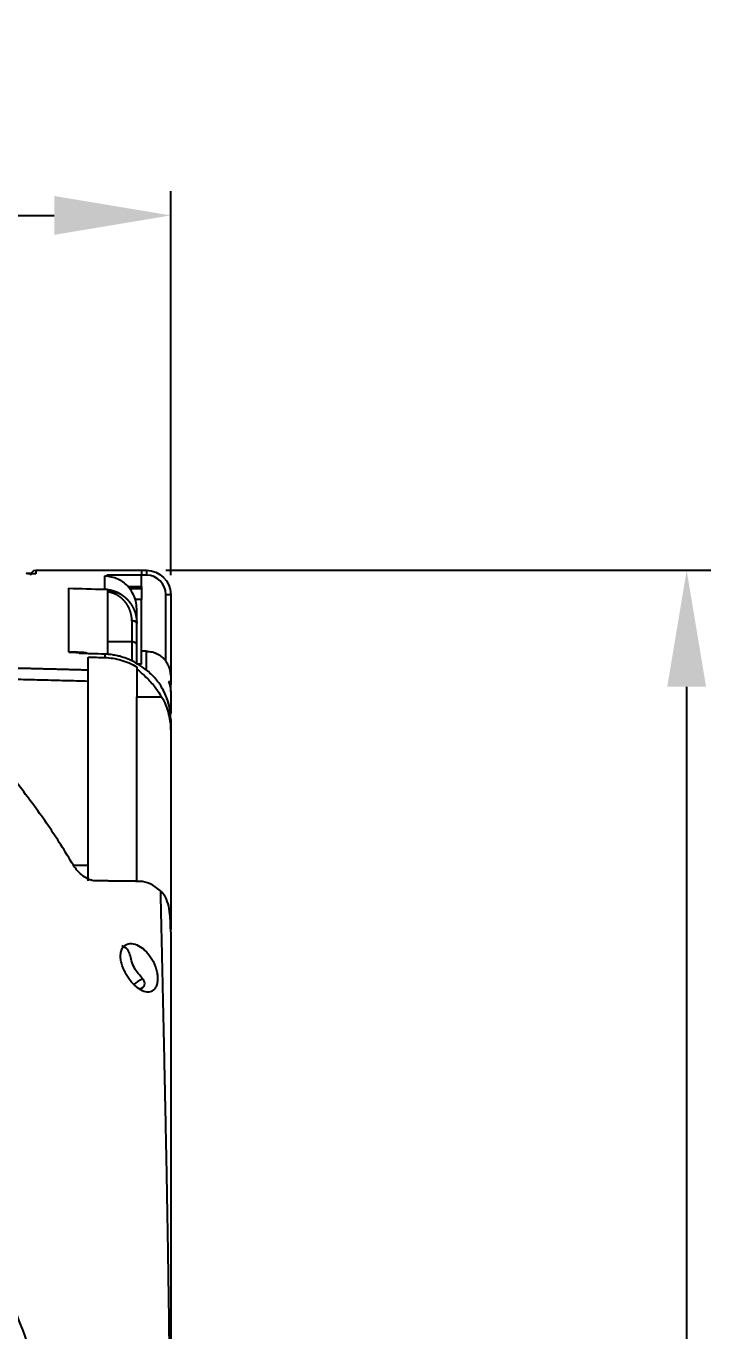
# Model space of a CAD drawing. Header units: millimetres. Extents: x 0 to 2520, y 0 to 1796.
# Drawn here: x 1499.1 to 1569.7, y 1189.2 to 1323.6 of the extents above; entities that cross this region are included whole.
import ezdxf

# ---------------------------------------------------------------- set-up
doc = ezdxf.new("R2010")
doc.units = ezdxf.units.MM
doc.header["$LTSCALE"] = 50
doc.styles.add('style1', font='gbeitc.shx')
doc.styles.add('유형1', font='gbeitc.shx', dxfattribs={"height": 8})
doc.dimstyles.new('ISO-25', dxfattribs={"dimtxt": 2.5, "dimasz": 3, "dimexe": 1.25, "dimexo": 0.5, "dimgap": 1, "dimtad": 3, "dimtoh": 1, "dimdsep": 46, "dimtxsty": '유형1', "dimcen": 2.5, "dimclrd": 5, "dimclre": 5, "dimclrt": 5, "dimadec": 0, "dimazin": 0, "dimtfac": 1, "dimtmove": 0, "dimatfit": 3, "dimfxl": 1, "dimarcsym": 0})

# ---------------------------------------------------------------- blocks, each defined once
blk = doc.blocks.new('*D2')
at = {"color": 2, "linetype": 'Continuous', "lineweight": -2}
for p, q in [((1513.497523051101, 1267.562592562961), (1569.662260986395, 1267.562592562961)), ((1567.162260986395, 1255.562592562961), (1567.162260986395, 772.3262286911348)), ((1506.615621195531, 760.3262286911348), (1569.662260986395, 760.3262286911348))]:
    blk.add_line(p, q, dxfattribs=at)
at = {"color": 2, "linetype": 'Continuous'}
for points in [[(1565.162260986395, 1255.562592562961), (1569.162260986395, 1255.562592562961), (1567.162260986395, 1267.562592562961)], [(1565.162260986395, 772.3262286911348), (1569.162260986395, 772.3262286911348), (1567.162260986395, 760.3262286911348)]]:
    blk.add_solid(points, dxfattribs=at)
at = {"layer": 'Defpoints', "color": 0, "linetype": 'Continuous'}
for p in [(1511.497523051101, 1267.562592562961), (1504.615621195531, 760.3262286911348), (1567.162260986395, 760.3262286911348)]:
    blk.add_point(p, dxfattribs=at)
at = {"color": 2, "linetype": 'Continuous', "insert": (1558.162260986395, 1013.944410627048), "char_height": 16, "attachment_point": 5, "rotation": 90, "style": 'style1'}
blk.add_mtext('507.24', dxfattribs=at)
blk = doc.blocks.new('*D5')
at = {"color": 2, "linetype": 'Continuous', "lineweight": -2}
for p, q in [((1360.45534911164, 1232.142554982203), (1360.45534911164, 1306.610812249182)), ((1513.997523051101, 1267.062592562961), (1513.997523051101, 1306.610812249182)), ((1372.45534911164, 1304.110812249182), (1501.997523051101, 1304.110812249182))]:
    blk.add_line(p, q, dxfattribs=at)
at = {"color": 2, "linetype": 'Continuous'}
for points in [[(1372.45534911164, 1306.110812249182), (1372.45534911164, 1302.110812249182), (1360.45534911164, 1304.110812249182)], [(1501.997523051101, 1306.110812249182), (1501.997523051101, 1302.110812249182), (1513.997523051101, 1304.110812249182)]]:
    blk.add_solid(points, dxfattribs=at)
at = {"layer": 'Defpoints', "color": 0, "linetype": 'Continuous'}
for p in [(1513.997523051101, 1304.110812249182), (1513.997523051101, 1265.062592562961), (1360.45534911164, 1230.142554982203)]:
    blk.add_point(p, dxfattribs=at)
at = {"color": 2, "linetype": 'Continuous', "insert": (1437.226436081371, 1313.110812249182), "char_height": 16, "attachment_point": 5, "style": 'style1'}
blk.add_mtext('153.54', dxfattribs=at)

msp = doc.modelspace()

# ---------------------------------------------------------------- linework, layer by layer
at = {"color": 7, "linetype": 'Continuous'}
for p, q in [((1500.097523051101, 1267.562592562961), (1510.997523051101, 1267.562592562961)), ((1500.097523051101, 1267.562592562961), (1500.097523051101, 1267.184558757267)), ((1510.997523051101, 1267.562592562961), (1511.497523051101, 1267.562592562961)), ((1510.997523051098, 1267.562592562961), (1510.997523051098, 1267.062592562961)), ((1511.497523051101, 1267.562592562961), (1511.497523051101, 1267.062592562961)), ((1510.997523051101, 1267.062592562961), (1507.415510551101, 1267.062592562961)), ((1510.997523051101, 1265.880626551711), (1510.997523051101, 1267.062592562961)), ((1511.497523051101, 1267.062592562961), (1510.997523051101, 1267.062592562961)), ((1507.497523057489, 1265.326649669132), (1507.497523057489, 1260.179950026132)), ((1509.582907426101, 1265.880626551711), (1510.997523051101, 1265.880626551711)), ((1510.997523051101, 1265.657019753961), (1509.727502738601, 1265.657019753961)), ((1510.997523051098, 1265.880626551711), (1510.997523051098, 1265.657019753961)), ((1510.997523051101, 1265.657019753961), (1510.997523051101, 1264.562592562961)), ((1513.497523051101, 1258.214674907399), (1513.497523051101, 1265.062592562961)), ((1513.497523051101, 1265.062592562961), (1513.997523051101, 1265.062592562961)), ((1513.997523051101, 1265.062592562961), (1513.997523051101, 1256.719342268467)), ((1510.997523051101, 1264.562592562961), (1510.309801176101, 1264.562592562961)), ((1510.997523051101, 1259.21472193198), (1510.997523051101, 1264.562592562961)), ((1509.997523057489, 1262.346457992972), (1509.997523057489, 1260.179950026057)), ((1510.497523057489, 1259.931880556132), (1510.497523057489, 1262.098388524132)), ((1509.997523057489, 1260.179950026168), (1507.497523057489, 1260.179950026168)), ((1507.497523057489, 1260.179950026168), (1507.497523057489, 1258.917274733028)), ((1509.997523057489, 1260.179950026137), (1509.997523057489, 1258.160494818412)), ((1511.497523051101, 1259.21472193198), (1510.997523051101, 1259.21472193198)), ((1510.997523051128, 1257.889325370979), (1510.997523051128, 1259.21472193198)), ((1511.497523051128, 1257.278346339057), (1511.497523051128, 1259.21472193198)), ((1510.997523051101, 1257.889325370979), (1510.485101176101, 1257.889325370979)), ((1510.497523997469, 1257.483674793427), (1510.497523997469, 1254.513544773132)), ((1513.997523051118, 1256.719342268467), (1513.997523051118, 1255.789189477959)), ((1513.997523051101, 1255.030452042407), (1513.997523051101, 1255.789189477959)), ((1510.497523292484, 1254.513544773132), (1513.065879649109, 1254.513544773132)), ((1510.497523057489, 1235.520218261644), (1510.497523057489, 1254.513544773132)), ((1513.997523051118, 1255.030625825632), (1513.997523051118, 1252.809674635552)), ((1513.997523051101, 1250.987394999132), (1513.997523051101, 1230.54644822311)), ((1503.971110550162, 1237.174212223132), (1505.497523057499, 1237.174212223132)), ((1505.497523057497, 1235.581643460011), (1505.497523057497, 1237.174212224132))]:
    msp.add_line(p, q, dxfattribs=at)
at = {"color": 7, "linetype": 'Continuous', "extrusion": (0, -6.29394278372e-16, -1)}
for centre, radius, start, end in [((-1500.097523051101, 1267.062592562961), 0.5, 0, 90), ((-1511.497523051101, 1265.062592562961), 2.5, 90, 180)]:
    msp.add_arc(centre, radius, start, end, dxfattribs=at)
at = {"color": 7, "linetype": 'Continuous'}
msp.add_arc((1511.497523051101, 1265.062592562961), 2, 0, 90, dxfattribs=at)
for centre, major_axis, ratio, start_param, end_param in [((1509.997523057489, 1262.098388523794), (0.5, 0), 0.4961389383571512, 0, 1.570796326794897), ((1509.997523057489, 1259.93188055689), (-0.5, 0), 0.4961389383571512, 3.141592653485991, 4.71238898038469), ((1511.116939399302, 1224.792573354031), (1.322537669956905, 0.7077387309152021), 0.4095586092969941, 1.355037907489642, 2.103684310490712)]:
    msp.add_ellipse(centre, major_axis=major_axis, ratio=ratio, start_param=start_param, end_param=end_param, dxfattribs=at)
for points, knots in [([(1499.097523051119, 1267.277410617875), (1499.097547968848, 1267.277403303167), (1499.097597746359, 1267.277388690763), (1499.098001713011, 1267.277357760685), (1499.098646958863, 1267.27732026279), (1499.099556971716, 1267.277275554493), (1499.100725485779, 1267.27722380994), (1499.102154186679, 1267.277164984868), (1499.103842636947, 1267.27709909319), (1499.105790968884, 1267.277026133064), (1499.107999164488, 1267.276946106661), (1499.110467248073, 1267.27685901488), (1499.113195234722, 1267.27676485876), (1499.116183144094, 1267.276663639102), (1499.1194309967, 1267.27655535657), (1499.122938815035, 1267.276440011665), (1499.126706622796, 1267.276317604736), (1499.130734446934, 1267.276188135945), (1499.135022310249, 1267.276051605409), (1499.139570259098, 1267.275908012653), (1499.144378259745, 1267.275757358663), (1499.155344648451, 1267.275416097341), (1499.174392465661, 1267.274832653319), (1499.204943551005, 1267.273915903883), (1499.240197398571, 1267.27287452377), (1499.272789763912, 1267.271923827574), (1499.300010264406, 1267.271135613845), (1499.320080889413, 1267.270556673237), (1499.340810801676, 1267.269961000387), (1499.362196461857, 1267.269348734584), (1499.384239270208, 1267.268719890631), (1499.406939313197, 1267.268074512515), (1499.430297024193, 1267.267412632592), (1499.454312741179, 1267.266734282445), (1499.478986830864, 1267.266039489833), (1499.504319638317, 1267.265328279888), (1499.530311573822, 1267.264600673105), (1499.556962826027, 1267.263856691883), (1499.584274439739, 1267.263096335897), (1499.612244282697, 1267.262319674202), (1499.640882222284, 1267.261526498598), (1499.670152982309, 1267.260717628732), (1499.690095442533, 1267.260168165294), (1499.700105106544, 1267.259892374626)], [0, 0, 0, 0, 0.01402723679391546, 0.02802185269441788, 0.04198744384704362, 0.05592762906439178, 0.06984604728405137, 0.08374635495135076, 0.09763222333537144, 0.111507335788494, 0.1253753849594613, 0.1392400699710557, 0.1531050935736343, 0.1669741592848242, 0.1808509685284217, 0.1947392177824328, 0.2086425957485207, 0.2225647805537329, 0.2365094369952818, 0.2504802138389494, 0.2644807411812465, 0.2785146278842976, 0.3415837488416629, 0.4041615562791058, 0.4665852329041503, 0.5291953937569474, 0.5574911601901328, 0.5855676263242373, 0.6134522683316704, 0.6411731585591948, 0.6687588960356765, 0.6962385294871718, 0.7236414737314011, 0.7509974205468373, 0.7783362453038821, 0.80568791080018, 0.8330823698439065, 0.8605494681767247, 0.8881188493104684, 0.915819862782824, 0.9436814772066385, 0.9717321993152719, 1, 1, 1, 1]), ([(1500.097523051089, 1267.183024756767), (1499.969256961786, 1267.186630061869), (1499.712298497305, 1267.193852654122), (1499.376897935929, 1267.205641193591), (1499.141730017088, 1267.215974284034), (1499.111813284358, 1267.219923876804), (1499.097523051111, 1267.221810466574)], [0, 0, 0, 0, 0.2446877923675251, 0.4901887922638397, 0.7564800562826265, 1, 1, 1, 1]), ([(1510.497523057489, 1263.581823543132), (1510.478172697937, 1263.856118233185), (1510.438131470443, 1264.423709551319), (1510.106475640879, 1265.244367333465), (1509.50908226057, 1266.055210980057), (1508.535164189564, 1266.780300416886), (1507.664103770745, 1266.91096468178), (1507.200157973869, 1266.980559322048)], [0, 0, 0, 0, 0.1574736506971128, 0.3258563880810272, 0.5002864493724464, 0.7338416527177103, 1, 1, 1, 1]), ([(1507.49752309002, 1265.577803886403), (1507.497522631579, 1265.577591282911), (1507.497521713198, 1265.577165380278), (1507.497514404436, 1265.576193488475), (1507.497502973109, 1265.574975345943), (1507.497487249886, 1265.573486744138), (1507.497467702528, 1265.571734592405), (1507.497444730527, 1265.569718373844), (1507.497418853123, 1265.567440513005), (1507.49739065636, 1265.564903584629), (1507.497360804168, 1265.562111051654), (1507.497330031554, 1265.559067048945), (1507.497299141945, 1265.555776416656), (1507.497269002802, 1265.552244660481), (1507.497240541138, 1265.548477925654), (1507.497214738565, 1265.544482961807), (1507.49719262603, 1265.540267085373), (1507.497175278297, 1265.535838137992), (1507.497163808111, 1265.531204442901), (1507.49715936059, 1265.526374755748), (1507.497163106129, 1265.521358224931), (1507.497176238412, 1265.516164308004), (1507.497199953419, 1265.510802844585), (1507.497235498946, 1265.505283546233), (1507.497283963738, 1265.499617641605), (1507.497347029882, 1265.493811555047), (1507.497424167322, 1265.487890020876), (1507.497490288756, 1265.483821302069), (1507.497523225225, 1265.481794588086)], [0, 0, 0, 0, 0.03867657307378697, 0.07747969786681368, 0.116391861566248, 0.1553952465693901, 0.1944717789548398, 0.2336031787360566, 0.2727710115734504, 0.3119567416000483, 0.3511417850023449, 0.3903075639891477, 0.4294355607718501, 0.4685073711834639, 0.5075047575659444, 0.5464097005640475, 0.5852044494782401, 0.6238715708504031, 0.6623939949711025, 0.700755060032588, 0.7389385536707951, 0.7769287516776496, 0.8147104536969826, 0.8522690157466162, 0.889590379452856, 0.9266610979102531, 0.9634683581213298, 1, 1, 1, 1]), ([(1507.497522067619, 1265.57779527142), (1507.506574860128, 1265.576677520552), (1507.524683546492, 1265.574441635893), (1507.55181065741, 1265.570804625308), (1507.578914098373, 1265.566959910144), (1507.60598819381, 1265.562887499628), (1507.633030754643, 1265.55859322584), (1507.660038663825, 1265.554076064376), (1507.687009061154, 1265.549336894396), (1507.71393902713, 1265.544376150322), (1507.740825669133, 1265.539194451072), (1507.767666099768, 1265.533792431182), (1507.7944574441, 1265.528170785785), (1507.821196839139, 1265.522330258254), (1507.847881435395, 1265.516271643161), (1507.874508397869, 1265.5099957851), (1507.901074907181, 1265.503503578577), (1507.927578160651, 1265.496795967589), (1507.954015373379, 1265.489873945223), (1507.98038377933, 1265.482738553288), (1508.006680632301, 1265.47539088165), (1508.0329032073, 1265.467832068545), (1508.059048800311, 1265.460063297118), (1508.085114734021, 1265.452085805909), (1508.11109834123, 1265.443900847197), (1508.136997031437, 1265.435509839719), (1508.162808047096, 1265.426913796226), (1508.188529377292, 1265.418115455727), (1508.214156354457, 1265.409111327864), (1508.239694351377, 1265.399921360439), (1508.256643518536, 1265.393624332225), (1508.265115962698, 1265.390476612964)], [0, 0, 0, 0, 0.03445551376321399, 0.06892283145791242, 0.1034008608594291, 0.137888507156629, 0.1723846733706884, 0.2068882607755379, 0.2413981693194844, 0.2759132980480097, 0.3104325455273042, 0.3449548102685652, 0.3794789911528003, 0.4140039878555357, 0.4485287012720877, 0.4830520339420357, 0.5175728904737659, 0.55209017796813, 0.5866028064413292, 0.6211096892468144, 0.6556097434958265, 0.6901018904765434, 0.7245850560714902, 0.7590581711730969, 0.7935201720972077, 0.8279700009940614, 0.8624066062571245, 0.8968289429289614, 0.9312359731041651, 0.9656266663294172, 1, 1, 1, 1]), ([(1507.497522852456, 1265.481789692536), (1507.498124257419, 1265.460431526655), (1507.498315198818, 1265.436203657326), (1507.498200793288, 1265.383825312038), (1507.497898020794, 1265.355690453173), (1507.497523057489, 1265.32664966916)], [0, 0, 0, 0, 0.5, 0.5, 1, 1, 1, 1]), ([(1508.265115962698, 1265.390476612964), (1508.273444090292, 1265.3873383626), (1508.290134729762, 1265.381048904999), (1508.315113404411, 1265.371345843197), (1508.340112279619, 1265.361419946771), (1508.365120834048, 1265.351251847573), (1508.390138307127, 1265.340845102373), (1508.415161255701, 1265.330197135938), (1508.440186909272, 1265.319307076054), (1508.46521226611, 1265.308173642781), (1508.4902343376, 1265.296795718906), (1508.515250083087, 1265.285172197616), (1508.540256428204, 1265.273302025006), (1508.565250260739, 1265.261184190055), (1508.590228432595, 1265.248817728763), (1508.615187760158, 1265.236201724453), (1508.640125025138, 1265.223335309105), (1508.665036975323, 1265.210217664401), (1508.689920325399, 1265.196848022815), (1508.714771757834, 1265.183225668745), (1508.739587923621, 1265.169349939381), (1508.764365443767, 1265.155220226503), (1508.789100908112, 1265.140835974732), (1508.813790884361, 1265.126196692991), (1508.838431888933, 1265.111301916357), (1508.863020501279, 1265.096151353938), (1508.887552940048, 1265.080744338727), (1508.91202665845, 1265.065081896157), (1508.936434364576, 1265.049158988267), (1508.960786459013, 1265.032993613151), (1508.976919517367, 1265.022028137887), (1508.984999710763, 1265.016536112825)], [0, 0, 0, 0, 0.03263459391064862, 0.0654039260363481, 0.09830783908793612, 0.1313461532688082, 0.164518666272147, 0.1978251532839296, 0.2312653669904446, 0.2648390375918585, 0.2985458728209032, 0.3323855579676144, 0.3663577559095051, 0.4004621071484373, 0.4346982298529722, 0.4690657199077219, 0.5035641509687087, 0.5381930745258514, 0.5729520199718245, 0.6078404946782101, 0.642857984078866, 0.678003951760043, 0.7132778395586536, 0.7486790676675323, 0.784207034748554, 0.8198611180537532, 0.8556406735541827, 0.8915450360770097, 0.9275735194505785, 0.9637254166582303, 1, 1, 1, 1]), ([(1508.984999710763, 1265.016536112825), (1508.992317663856, 1265.011474420282), (1509.006995126206, 1265.001322291566), (1509.028896556089, 1264.985847357167), (1509.050789188939, 1264.970136110649), (1509.072656893892, 1264.954172702859), (1509.09449962218, 1264.937960111685), (1509.116312925571, 1264.92149629606), (1509.13809349164, 1264.904780641102), (1509.159837649291, 1264.887812218513), (1509.181541773681, 1264.870590258375), (1509.203202178045, 1264.853114023476), (1509.224815144197, 1264.835382845036), (1509.246376915629, 1264.817396114809), (1509.267883700777, 1264.799153288953), (1509.289331673604, 1264.780653888705), (1509.310716974963, 1264.761897501888), (1509.332035713821, 1264.742883784173), (1509.353283968573, 1264.723612460377), (1509.374457788402, 1264.704083325725), (1509.395553194665, 1264.684296247074), (1509.416566182409, 1264.664251164167), (1509.437492721655, 1264.643948090657), (1509.458328759735, 1264.623387115811), (1509.479070219917, 1264.602568403555), (1509.49971301421, 1264.581492201325), (1509.520253003074, 1264.560158811886), (1509.540686154898, 1264.538568704179), (1509.561007954941, 1264.51672210147), (1509.581215634899, 1264.494620533563), (1509.60129980379, 1264.472261008543), (1509.621275902373, 1264.449657915607), (1509.634440349405, 1264.43442665493), (1509.641037118484, 1264.426794195381)], [0, 0, 0, 0, 0.02977809873377188, 0.05972529715028909, 0.08984138137853094, 0.1201261120806265, 0.1505792244885763, 0.1812004284454656, 0.2119894084510215, 0.242945823712293, 0.2740693081997849, 0.305359470708676, 0.3368158949265238, 0.3684381395067119, 0.4002257381488283, 0.4321781996854932, 0.4642950081766499, 0.4965756230110478, 0.52901947901566, 0.5616259865729671, 0.5943945317466415, 0.6273244764157573, 0.6604151584179061, 0.6936658917013214, 0.7270759664865323, 0.7606446494374888, 0.7943711838426374, 0.8282547898059455, 0.8622946644486013, 0.8964899821206289, 0.9308398946235792, 0.965343531444502, 1, 1, 1, 1]), ([(1509.641037118484, 1264.426794195381), (1509.647490525209, 1264.419251788549), (1509.660465912052, 1264.404086829863), (1509.679758427388, 1264.381033988292), (1509.699048157727, 1264.357603038791), (1509.718307519756, 1264.333778592992), (1509.737533905417, 1264.309562631815), (1509.756717759976, 1264.284952605912), (1509.775851272786, 1264.259947402505), (1509.794926017063, 1264.234545729335), (1509.813933596508, 1264.208746561554), (1509.83286547439, 1264.182549027422), (1509.851713025293, 1264.155952446551), (1509.870467526657, 1264.12895632657), (1509.889120167038, 1264.101560370993), (1509.907662050131, 1264.073764483898), (1509.926084200392, 1264.045568775373), (1509.944377568187, 1264.016973566446), (1509.962533036828, 1263.987979394542), (1509.980541424075, 1263.958587016459), (1509.998393505727, 1263.928797419888), (1510.016079957009, 1263.898611801878), (1510.033591605767, 1263.868031671225), (1510.050918509013, 1263.837058481825), (1510.068053474675, 1263.805695036439), (1510.084978798657, 1263.773940204004), (1510.10171637342, 1263.741808880385), (1510.112623982696, 1263.720187738266), (1510.118098169847, 1263.709336764842)], [0, 0, 0, 0, 0.03407914941289344, 0.06852042118600614, 0.1033227755739394, 0.1384851048886575, 0.1740062329706691, 0.2098849146786763, 0.24611983539916, 0.282709610580751, 0.3196527852959917, 0.356947833833932, 0.394593159326622, 0.4325870934128061, 0.4709278959420956, 0.5096137547222781, 0.5486427853132684, 0.5880130308701622, 0.6277224620390432, 0.667768976907389, 0.7081504010126543, 0.7488644874115673, 0.7899089168122894, 0.8312812977726526, 0.872979166966219, 0.9149999895190323, 0.957341159419001, 1, 1, 1, 1]), ([(1510.118098169847, 1263.709336764842), (1510.122413450565, 1263.700668030446), (1510.131323588287, 1263.682768935949), (1510.144796242952, 1263.654965554139), (1510.158828493624, 1263.625380213481), (1510.173346332469, 1263.593993458405), (1510.188302920551, 1263.56079739371), (1510.203639658222, 1263.525781871994), (1510.219297575816, 1263.488938810451), (1510.235214097037, 1263.450261242113), (1510.251324058376, 1263.409743901595), (1510.267559524823, 1263.36738337629), (1510.283849963519, 1263.32317838631), (1510.300122383023, 1263.277130038466), (1510.316301337276, 1263.229242060023), (1510.332309669607, 1263.179521150175), (1510.348066429965, 1263.127976848763), (1510.363495982782, 1263.074623277282), (1510.378493488568, 1263.019473527751), (1510.393060683902, 1262.962562685474), (1510.402084966641, 1262.923945087477), (1510.40665825564, 1262.904374619525)], [0, 0, 0, 0, 0.03363518451608073, 0.06944950883432807, 0.1074348768941333, 0.147582350498442, 0.1898821003452832, 0.2343233551398813, 0.2808943493958533, 0.329582270493588, 0.3803732055509427, 0.4332520886579874, 0.4882026490437576, 0.545207360751343, 0.6042473944198224, 0.6653025717865444, 0.7283513235389627, 0.7933706511603793, 0.8603360934179382, 0.9292216981496474, 1, 1, 1, 1]), ([(1510.40665825564, 1262.904374619525), (1510.408892459292, 1262.894490845322), (1510.41332886219, 1262.874864879492), (1510.41962264341, 1262.845578130756), (1510.425603079869, 1262.816675935488), (1510.431258522786, 1262.788156331344), (1510.436605237495, 1262.760022662448), (1510.441651967152, 1262.732276571802), (1510.446409216073, 1262.704919851265), (1510.450886813517, 1262.677953969913), (1510.45509454866, 1262.651380210457), (1510.459042001564, 1262.625199646111), (1510.462738585161, 1262.599413158987), (1510.46619353242, 1262.574021447331), (1510.469415898272, 1262.549025035408), (1510.472414558057, 1262.524424282401), (1510.475198207243, 1262.500219391279), (1510.477775361147, 1262.476410417377), (1510.480154354972, 1262.452997276753), (1510.482335589103, 1262.430061298749), (1510.483678778431, 1262.414926848888), (1510.484317568471, 1262.407466483889)], [0, 0, 0, 0, 0.06026983046368058, 0.1196763107922161, 0.1782223504394376, 0.2359109197328254, 0.2927450443011343, 0.3487277996808114, 0.4038623061011895, 0.4581517234450873, 0.5115992463851903, 0.5642080996919454, 0.6159815337117528, 0.6669228200133432, 0.7170352471985344, 0.7663221168750479, 0.814786739788379, 0.8624324321098151, 0.9092625118762678, 0.9552802955806539, 1, 1, 1, 1]), ([(1510.484317567292, 1262.407466497659), (1510.484324554068, 1262.407384899808), (1510.484965554009, 1262.399895736048), (1510.486183033074, 1262.385130094875), (1510.487849149551, 1262.363296941686), (1510.489356096256, 1262.34185738888), (1510.490711139964, 1262.320810679142), (1510.491921373095, 1262.300155967795), (1510.492993715051, 1262.279892329296), (1510.493934914174, 1262.260018763518), (1510.494751547978, 1262.240534201756), (1510.495450030096, 1262.221437512741), (1510.49603659337, 1262.202727507651), (1510.496517359633, 1262.184402947732), (1510.496898096282, 1262.166462541588), (1510.497185105347, 1262.148904978835), (1510.497382021397, 1262.131728831512), (1510.497501381118, 1262.114932932047), (1510.49751588749, 1262.103860998558), (1510.497523057489, 1262.098388524132)], [0, 0, 0, 0, 0.0007934522369275439, 0.07282399590844915, 0.1435529096519715, 0.2129855127796375, 0.281127097880926, 0.3479829266291326, 0.413558225791692, 0.4778581834406863, 0.5408879453553407, 0.6026526116162912, 0.6631572333816975, 0.7224068098450349, 0.7804062853680871, 0.8371605467867904, 0.8926744208850176, 0.9469526720345534, 1, 1, 1, 1]), ([(1505.399903540231, 1259.002173788582), (1505.338729001669, 1259.024402838771), (1505.16954456079, 1259.075460492421), (1504.887973746979, 1259.11964389912), (1504.665297690459, 1259.106362067361), (1504.554889232568, 1259.099776597036)], [0, 0, 0, 0, 0.2261374248358771, 0.6162992336121361, 1, 1, 1, 1]), ([(1511.107049740392, 1257.578285024171), (1510.965142772254, 1257.682175572117), (1510.67532585358, 1257.877953759806), (1510.223080034561, 1258.136589080368), (1509.753500045301, 1258.360564886643), (1509.42882309534, 1258.486640761762), (1509.180857411683, 1258.572283995632), (1509.097448087502, 1258.599347607261), (1508.929156568379, 1258.650434358093), (1508.844738196317, 1258.674317088612), (1508.590675282446, 1258.741044503979), (1508.249772854124, 1258.816906031432), (1507.904617544978, 1258.866860732106), (1507.557325285612, 1258.903797997888), (1507.38261043774, 1258.9157564326), (1507.20680424758, 1258.921066852291)], [0, 0, 0, 0, 0.1250000000000023, 0.2500000000000046, 0.3750000000000063, 0.500000000000008, 0.500000000000008, 0.5625000000000089, 0.5625000000000089, 0.6250000000000098, 0.6250000000000098, 0.7500000000000066, 0.8750000000000032, 0.8750000000000032, 1, 1, 1, 1]), ([(1507.206804245961, 1258.572370122579), (1507.497009085104, 1258.563604176357), (1507.783566691626, 1258.536772392196), (1508.349678811158, 1258.44842039964), (1508.629232361772, 1258.386895424208), (1509.04328255482, 1258.26845387804), (1509.180416826742, 1258.224602277872), (1509.384768284849, 1258.152138171179), (1509.452715117785, 1258.126846644812), (1509.587906555771, 1258.074097404746), (1509.655009366745, 1258.046697125143), (1509.988074361596, 1257.904599640749), (1510.246717487722, 1257.774672694649), (1510.497523051901, 1257.628437086289)], [0, 0, 0, 0, 0.2499999999999998, 0.2499999999999998, 0.4999999999999997, 0.4999999999999997, 0.6249999999999996, 0.6249999999999996, 0.6874999999999996, 0.6874999999999996, 0.7499999999999996, 0.7499999999999996, 1, 1, 1, 1]), ([(1511.497523051101, 1259.214721931981), (1511.545879667852, 1259.214721931981), (1511.594401145273, 1259.213319649685), (1511.691729366122, 1259.207643611164), (1511.740069136195, 1259.2033975967), (1511.884138937334, 1259.186537635618), (1512.073706154648, 1259.153092706126), (1512.258312521488, 1259.098112208675), (1512.372106651877, 1259.056869403896), (1512.394785983073, 1259.048275747385), (1512.439983746922, 1259.030389957059), (1512.462538619063, 1259.021081619729), (1512.529599052001, 1258.992251209294), (1512.573537862964, 1258.97181592776), (1512.703101330937, 1258.906946468746), (1512.869859191362, 1258.810973782679), (1513.02480423657, 1258.696316243502), (1513.117857438634, 1258.618664502195), (1513.13627809856, 1258.602833653382), (1513.172734533839, 1258.570563166777), (1513.190756695861, 1258.554133714458), (1513.243893318739, 1258.504255900445), (1513.278196151412, 1258.470116046119), (1513.377808925139, 1258.365087195368), (1513.439833884718, 1258.291597416463), (1513.497523051101, 1258.214674907399)], [0, 0, 0, 0, 0.06250000000000049, 0.06250000000000049, 0.125000000000001, 0.125000000000001, 0.2500000000000019, 0.3750000000000029, 0.3750000000000029, 0.4062500000000026, 0.4062500000000026, 0.4375000000000023, 0.4375000000000023, 0.5000000000000008, 0.5000000000000008, 0.6249999999999987, 0.7499999999999964, 0.7499999999999964, 0.7812499999999963, 0.7812499999999963, 0.8124999999999961, 0.8124999999999961, 0.8749999999999974, 0.8749999999999974, 1, 1, 1, 1]), ([(1513.997523051101, 1256.719342268467), (1513.997523051101, 1256.735389167165), (1513.997365971205, 1256.75158191684), (1513.996736301933, 1256.783851442128), (1513.995319570936, 1256.832226396529), (1513.992489131843, 1256.880527185339), (1513.984937960697, 1256.977066528169), (1513.977388601039, 1257.041342436784), (1513.962181623886, 1257.137783171529), (1513.956463758267, 1257.169922796997), (1513.943780422696, 1257.233872950274), (1513.936808375895, 1257.26572821174), (1513.913986143415, 1257.360968838249), (1513.896235614064, 1257.424028456782), (1513.855456619504, 1257.549467084735), (1513.832430568334, 1257.611844710305), (1513.793621466929, 1257.705065932468), (1513.779971580878, 1257.736082519244), (1513.751164017182, 1257.798036977012), (1513.735962583994, 1257.829054597808), (1513.688445739061, 1257.921101870332), (1513.654153025624, 1257.981315334082), (1513.580082565624, 1258.099577066359), (1513.540310559333, 1258.157622211092), (1513.497523051101, 1258.214674907399)], [0, 0, 0, 0, 0.03124999999999911, 0.03124999999999911, 0.06249999999999833, 0.1249999999999981, 0.1249999999999981, 0.2499999999999974, 0.2499999999999974, 0.3124999999999951, 0.3124999999999951, 0.3749999999999929, 0.3749999999999929, 0.499999999999991, 0.499999999999991, 0.6249999999999891, 0.6249999999999891, 0.6874999999999901, 0.6874999999999901, 0.749999999999991, 0.749999999999991, 0.8749999999999956, 0.8749999999999956, 1, 1, 1, 1]), ([(1472.729542757801, 1257.885664104403), (1472.892350379736, 1257.88481422163), (1473.218855256038, 1257.883109812056), (1473.709946139571, 1257.88024279895), (1474.203706891288, 1257.877139718255), (1474.700139555901, 1257.873777939456), (1475.199246225161, 1257.870162919347), (1475.701028855549, 1257.866292540641), (1476.205489317984, 1257.862166745126), (1476.712629384844, 1257.857784931511), (1477.222450733935, 1257.853146658247), (1477.734954947868, 1257.848251453647), (1478.250143514684, 1257.843098867124), (1478.768017828139, 1257.837688455307), (1479.288579188079, 1257.832019785741), (1479.811828800793, 1257.826092435843), (1480.337767779367, 1257.819905993136), (1480.866397144041, 1257.81346005514), (1481.397717822565, 1257.806754229354), (1481.931730650551, 1257.799788133213), (1482.468436371825, 1257.792561394055), (1483.007835638788, 1257.785073649084), (1483.549929012759, 1257.77732454533), (1484.094716964335, 1257.769313739617), (1484.642199873742, 1257.761040898523), (1485.192378031182, 1257.752505698345), (1485.745251637188, 1257.743707825064), (1486.300820802975, 1257.734646974304), (1486.859085550788, 1257.725322851302), (1487.420045814253, 1257.715735170868), (1487.983701438727, 1257.705883657346), (1488.550052181643, 1257.695768044586), (1489.119097712864, 1257.685388075899), (1489.690837615028, 1257.674743504028), (1490.265271383893, 1257.663834091107), (1490.842398428689, 1257.652659608626), (1491.42221807246, 1257.6412198374), (1492.004729552415, 1257.629514567524), (1492.589932020267, 1257.617543598345), (1493.177824542584, 1257.605306738424), (1493.768406101131, 1257.592803805499), (1494.361675593215, 1257.580034626448), (1494.957631832028, 1257.566999037259), (1495.556273546991, 1257.553696882988), (1496.157599384096, 1257.540128017727), (1496.76160790625, 1257.526292304567), (1497.368297593614, 1257.512189615567), (1497.977666843949, 1257.497819831701), (1498.589713972954, 1257.483182842881), (1499.204437214602, 1257.468278547724), (1499.8218347215, 1257.453106854231), (1500.441904565159, 1257.43766767709), (1501.064644736602, 1257.42196094763), (1501.690053145671, 1257.405986576259), (1502.318127625259, 1257.389744593406), (1502.948865917022, 1257.373234619951), (1503.582265726637, 1257.356457856061), (1504.21832451788, 1257.339409611501), (1504.857040287591, 1257.322107358648), (1505.283733314925, 1257.310383712936), (1505.497523058127, 1257.304509712083)], [0, 0, 0, 0, 0.01490303875738268, 0.02988751244040808, 0.04495349344603627, 0.0601010511718773, 0.07533025202729841, 0.09064115944453194, 0.1060338338897553, 0.1215083328741934, 0.1370647109651745, 0.1527030197971932, 0.168423308082975, 0.184225621624506, 0.2001100033240626, 0.2160764931952353, 0.232125128373938, 0.2482559431293931, 0.264468968875127, 0.2807642341799434, 0.2971417647788667, 0.3136015835841125, 0.3301437106960121, 0.3467681634139342, 0.3634749562472056, 0.3802641009260028, 0.3971356064122314, 0.4140894789104221, 0.4311257218785636, 0.4482443360389605, 0.4654453193890788, 0.4827286672123454, 0.5000943720889695, 0.5175424239067317, 0.535072809871762, 0.5526855145193115, 0.5703805197245009, 0.5881578047130552, 0.6060173460720454, 0.6239591177605749, 0.6419830911205036, 0.6600892348871047, 0.6782775151997588, 0.6965478956125902, 0.714900337105113, 0.7333347980928658, 0.7518512344380045, 0.7704495994599311, 0.7891298439458451, 0.8078919161613264, 0.8267357618609004, 0.8456613242985555, 0.864668544238296, 0.8837573599646213, 0.9029277072930547, 0.9221795195805976, 0.9415127277362243, 0.9609272602313026, 0.980423043110062, 1, 1, 1, 1]), ([(1505.497523057486, 1256.842995073117), (1505.497522953071, 1256.847797659799), (1505.497522744033, 1256.857412500394), (1505.497523877274, 1256.871634777097), (1505.497525902101, 1256.885722574928), (1505.497528806749, 1256.899654936859), (1505.497532438753, 1256.913430185062), (1505.497536688939, 1256.92704155605), (1505.497541442216, 1256.940483756348), (1505.497546591005, 1256.953751210779), (1505.497552031845, 1256.966838542131), (1505.497557666501, 1256.979740451406), (1505.497563401851, 1256.992451758835), (1505.497569150098, 1257.004967401552), (1505.497574828876, 1257.017282442667), (1505.497580361375, 1257.029392077046), (1505.497585676451, 1257.041291637704), (1505.497590708728, 1257.052976601745), (1505.497595398685, 1257.064442596124), (1505.497599692734, 1257.075685403121), (1505.497603543296, 1257.086700965549), (1505.497606908852, 1257.097485391675), (1505.497609753991, 1257.108034959837), (1505.497612049448, 1257.118346122741), (1505.497613772128, 1257.128415511448), (1505.49761490512, 1257.13823993902), (1505.497615437696, 1257.147816403825), (1505.497615365305, 1257.157142092497), (1505.497614689553, 1257.166214382542), (1505.497613418169, 1257.175030844585), (1505.497611564967, 1257.183589244255), (1505.49760914979, 1257.19188754371), (1505.497606198447, 1257.199923902793), (1505.497602742645, 1257.207696679829), (1505.497598819896, 1257.215204432055), (1505.497594473437, 1257.222445915694), (1505.497589752114, 1257.229420085675), (1505.497584710285, 1257.236126094998), (1505.497579407689, 1257.242563293755), (1505.497573909326, 1257.248731227825), (1505.497568285319, 1257.254629637211), (1505.497562610772, 1257.260258454149), (1505.497556965624, 1257.265617800567), (1505.497551434486, 1257.270707986524), (1505.4975461065, 1257.275529503603), (1505.497541075106, 1257.280083035719), (1505.497536438119, 1257.284369403916), (1505.497532296632, 1257.288389755211), (1505.497528758263, 1257.292144843771), (1505.49752592425, 1257.295637681828), (1505.497523936503, 1257.29886367742), (1505.49752280206, 1257.301847226352), (1505.497522963515, 1257.30362299523), (1505.497523044093, 1257.304509234859)], [0, 0, 0, 0, 0.01957816504461703, 0.03919573939775187, 0.0588505095550827, 0.0785402362850923, 0.09826265605743062, 0.1180154825125743, 0.1377964079713267, 0.1576031049808748, 0.1774332278955602, 0.197284414489636, 0.2171542875992761, 0.2370404567908714, 0.2569405200534163, 0.2768520655110091, 0.2967726731537753, 0.3166999165824805, 0.3366313647655618, 0.3565645838038043, 0.376497138700612, 0.3964265951340743, 0.4163505212276694, 0.4362664893166245, 0.4561720777066637, 0.4760648724219204, 0.4959424689387569, 0.5158024739027299, 0.5356425068254491, 0.5554602017584662, 0.5752532089411471, 0.5950191964200495, 0.6147558516367478, 0.6344608829818891, 0.6541320213124944, 0.6737670214306204, 0.693363663521024, 0.7129197545451271, 0.7324331295906886, 0.7519016531733307, 0.7713232204902613, 0.7906957586231442, 0.8100172276895604, 0.8292856219412806, 0.8484989708087595, 0.8676553398902525, 0.8867528318853408, 0.9057895874720145, 0.9247637861268142, 0.943673646887184, 0.9625174290569826, 0.9812934328540207, 1, 1, 1, 1]), ([(1510.497524937752, 1257.483674793427), (1510.497524768896, 1257.457187832156), (1510.529947088656, 1257.412028537308), (1510.659596498487, 1257.277120944312), (1510.774299673672, 1257.176201993572), (1511.121734074446, 1256.869255237626), (1511.385971456484, 1256.632853486533), (1511.928131326907, 1256.083607462842), (1512.215490042423, 1255.758210874239), (1512.689870111647, 1255.125358109713), (1512.88905368413, 1254.824308065376), (1513.065879649176, 1254.513544773208)], [0, 0, 0, 0, 0.1116472759591536, 0.1116472759591536, 0.2606224902045983, 0.2606224902045983, 0.5150104591886959, 0.5150104591886959, 0.7875187103041186, 0.7875187103041186, 1, 1, 1, 1]), ([(1512.965351389654, 1255.675491151631), (1512.691430042565, 1256.053695522622), (1512.172911767182, 1256.769615914634), (1511.448684367608, 1257.319086965073), (1511.107049741151, 1257.578285025208)], [0, 0, 0, 0, 0.5282771313840833, 1, 1, 1, 1]), ([(1513.891512638934, 1253.358258693055), (1513.802563247454, 1253.738524513797), (1513.612943222169, 1254.549165411331), (1513.189931403461, 1255.284889791937), (1512.965351389654, 1255.675491151631)], [0, 0, 0, 0, 0.4690928152026602, 1, 1, 1, 1]), ([(1513.886434424752, 1253.379365507137), (1513.82307614016, 1253.715631800379), (1513.678518760616, 1254.232092527816), (1513.406152294647, 1254.913744169298), (1513.206169058541, 1255.251405100748), (1513.096864917356, 1255.412654202303)], [0, 0, 0, 0, 0.4690663242022519, 0.7395638383243105, 1, 1, 1, 1]), ([(1513.982437612786, 1256.063672218032), (1513.974477579296, 1256.063672218032), (1513.962922839285, 1256.063672218032), (1513.913585024214, 1256.063672218032), (1513.861910918119, 1256.063672218032), (1513.774882720897, 1256.063672218032)], [0, 0, 0, 0, 0.3332936108233406, 0.3332936108233406, 1, 1, 1, 1]), ([(1513.774882720897, 1256.063672218032), (1513.811719104809, 1255.982195046103), (1513.843873400805, 1255.899492948294), (1513.899161673516, 1255.731728860522), (1513.945426835014, 1255.561604150172), (1513.973709495554, 1255.386774865451), (1513.987969547403, 1255.253834137348), (1513.991557246474, 1255.209198647456), (1513.996328605488, 1255.119990271921), (1513.997523051101, 1255.075334107281), (1513.997523051101, 1255.030625825632)], [0, 0, 0, 0, 0.2500000000000012, 0.2500000000000012, 0.5000000000000024, 0.7500000000000037, 0.7500000000000037, 0.8750000000000018, 0.8750000000000018, 1, 1, 1, 1]), ([(1513.065879649176, 1254.513544773208), (1513.218979216678, 1254.244479505468), (1513.35283870051, 1253.968429806165), (1513.58373465503, 1253.402963115681), (1513.680765291268, 1253.113544006496), (1513.798488198247, 1252.669315169912), (1513.833077700221, 1252.519550340546), (1513.877824207574, 1252.29231199053), (1513.891556869622, 1252.216066744707), (1513.916477772774, 1252.063533342502), (1513.927686248887, 1251.987153984602), (1513.977504734616, 1251.60469714893), (1513.997523051101, 1251.296946730536), (1513.997523051101, 1250.987394999338)], [0, 0, 0, 0, 0.2500000000000056, 0.2500000000000056, 0.5000000000000112, 0.5000000000000112, 0.625000000000014, 0.625000000000014, 0.6875000000000154, 0.6875000000000154, 0.7500000000000169, 0.7500000000000169, 1, 1, 1, 1]), ([(1503.971731925356, 1237.174139081881), (1503.546873348345, 1237.878116267182), (1502.709955523082, 1239.264862556036), (1500.919727599769, 1241.970176149445), (1498.532852238131, 1245.231224940141), (1495.390559714287, 1249.03753700765), (1493.097617658973, 1251.422908988731), (1491.92634443282, 1252.641396969874)], [0, 0, 0, 0, 0.1255038889126104, 0.2472268360683595, 0.4950699676015417, 0.7420732780148454, 1, 1, 1, 1]), ([(1513.997523051101, 1252.192988625132), (1513.997506319876, 1252.204285541618), (1513.99747284333, 1252.226888891307), (1513.997202252709, 1252.260749192412), (1513.996770295797, 1252.294592919132), (1513.996161068636, 1252.328414467602), (1513.995378792344, 1252.362213473516), (1513.994422309693, 1252.395988165132), (1513.993291927484, 1252.42973714689), (1513.991987580814, 1252.463458921169), (1513.990509325618, 1252.497152016888), (1513.988857206545, 1252.53081495529), (1513.987031292419, 1252.564446259417), (1513.985031666737, 1252.598044451853), (1513.98285843022, 1252.631608055627), (1513.980511700137, 1252.665135594259), (1513.977991610472, 1252.698625592037), (1513.975298311877, 1252.73207657424), (1513.972431971669, 1252.765487067364), (1513.969392773811, 1252.798855599356), (1513.966180918892, 1252.832180699842), (1513.962796624105, 1252.865460900354), (1513.959240123218, 1252.898694734561), (1513.955511666546, 1252.931880738498), (1513.951611520904, 1252.965017450785), (1513.947539969614, 1252.998103412885), (1513.943297312291, 1253.031137169225), (1513.938883865422, 1253.064117267802), (1513.934299960003, 1253.097042258985), (1513.929545950101, 1253.129910701068), (1513.92462218062, 1253.162721140573), (1513.919529107475, 1253.195472186908), (1513.914266848158, 1253.228162234406), (1513.908836861162, 1253.260790502209), (1513.903235668889, 1253.293353148819), (1513.897478317707, 1253.325857794829), (1513.893501842992, 1253.347454893406), (1513.891512638934, 1253.358258693055)], [0, 0, 0, 0, 0.02814241143797984, 0.05630853052758223, 0.0844985032619753, 0.1127124743256824, 0.1409505871638996, 0.1692129840524289, 0.1974998061668833, 0.2258111936527048, 0.2541472856947857, 0.2825082205873166, 0.3108941358031063, 0.3393051680636875, 0.3677414534086506, 0.3962031272649757, 0.4246903245166645, 0.4532031795736578, 0.4817418264409246, 0.5103063987869362, 0.5388970300127817, 0.5675138533197662, 0.5961570017778499, 0.6248266083932422, 0.6535228061754298, 0.682245728204535, 0.7109955076976007, 0.7397722780750398, 0.7685761730261964, 0.7974073265744817, 0.8262658731425073, 0.8551519476162531, 0.8840656854087091, 0.9130072225232566, 0.9419766956163006, 0.9709742420592542, 1, 1, 1, 1]), ([(1506.216535729712, 1235.57283092927), (1506.119340171628, 1235.580899555609), (1505.921254461773, 1235.597343512591), (1505.510191306209, 1235.740317151578), (1505.000326087434, 1236.030828957095), (1504.519869920511, 1236.45477511712), (1504.180324809062, 1236.848038442742), (1504.039737998558, 1237.067822780276), (1503.971731925356, 1237.174139081881)], [0, 0, 0, 0, 0.1328088249506915, 0.2706659736717714, 0.5254236772542542, 0.7671971486572391, 0.8873862512889313, 1, 1, 1, 1]), ([(1510.497084919388, 1235.520446698292), (1510.463054997241, 1235.520864832273), (1510.394966520634, 1235.521701452048), (1510.292572594223, 1235.522955585373), (1510.189934037102, 1235.524210193923), (1510.087036546603, 1235.525465460338), (1509.983885784579, 1235.526721718056), (1509.880482068304, 1235.527979262089), (1509.776827160309, 1235.529238399788), (1509.672922446912, 1235.530499437235), (1509.568769426873, 1235.531762682896), (1509.464369580337, 1235.533028446644), (1509.359724404016, 1235.534297040027), (1509.254835401783, 1235.535568776215), (1509.149704087204, 1235.536843969964), (1509.044331982954, 1235.538122937832), (1508.938720620741, 1235.539405997383), (1508.832871542323, 1235.540693470177), (1508.726786292995, 1235.541985670657), (1508.620465994142, 1235.543282953189), (1508.513910344884, 1235.54458556218), (1508.407117379841, 1235.545893255553), (1508.300084096092, 1235.547205866824), (1508.192807351301, 1235.548523212345), (1508.085283989897, 1235.5498451117), (1507.977510840905, 1235.551171381839), (1507.869484718487, 1235.552501838651), (1507.761202421754, 1235.553836296532), (1507.652660734775, 1235.5551745685), (1507.543856426522, 1235.556516466157), (1507.434786250888, 1235.557861799696), (1507.325446946467, 1235.559210377892), (1507.21583523721, 1235.560562008103), (1507.105947829821, 1235.56191649626), (1506.99578142332, 1235.563273646884), (1506.885332673154, 1235.564633262988), (1506.774598325164, 1235.565995146444), (1506.663574714716, 1235.567359096588), (1506.552259638623, 1235.568724915412), (1506.440645358105, 1235.57009238815), (1506.328744753252, 1235.571461355807), (1506.253952452045, 1235.57237423739), (1506.216535729712, 1235.57283092927)], [0, 0, 0, 0, 0.02464784287856834, 0.04931642411739836, 0.07400534981511542, 0.09871422416834864, 0.1234426494713187, 0.1481902261153864, 0.1729565525887231, 0.1977412254759929, 0.2225438394580588, 0.2473639873117483, 0.2722012599096977, 0.2970552462201592, 0.321925533306933, 0.3468117063293444, 0.371713348542196, 0.3966300412958804, 0.4215613640364375, 0.4465068961693714, 0.4714665263318627, 0.4964408003223543, 0.5214303504250247, 0.5464358123041119, 0.5714578250069787, 0.5964970309670177, 0.6215540760065651, 0.6466296093395942, 0.6717242835744451, 0.6968387547163529, 0.721973682169966, 0.7471297287416986, 0.7723075606420631, 0.7975078474878899, 0.8227312623044337, 0.8479784815274145, 0.8732501850050268, 0.8985470559997618, 0.923869781190242, 0.949219050672958, 0.9745955579638665, 1, 1, 1, 1]), ([(1513.942037762118, 1231.874342294092), (1513.91531825938, 1232.241501454971), (1513.870524303283, 1232.612617085444), (1513.715165320819, 1233.300067626034), (1513.601047393313, 1233.625236528359), (1513.308055277412, 1234.151263241387), (1513.134383882439, 1234.367812221574), (1512.933220434576, 1234.545509120892)], [0, 0, 0, 0, 0.3451649824451914, 0.3451649824451914, 0.6914743734440448, 0.6914743734440448, 1, 1, 1, 1]), ([(1466.818181074541, 1230.7440661087), (1474.317229510168, 1223.228570312254), (1480.806017483024, 1214.996808281856), (1488.933578698179, 1201.514767437073), (1491.372981533026, 1196.774352947943), (1495.443189306019, 1186.986635848915), (1497.032502287181, 1182.002857277018), (1500.461600746301, 1166.781609841611), (1501.010811183507, 1156.262439480249), (1501.287061970796, 1140.445855824256), (1501.292095375535, 1135.172759048759), (1501.329617675431, 1127.263162393586), (1501.343186610263, 1124.626603729578), (1501.361506915681, 1120.671693213093), (1501.367322827894, 1119.353378008383), (1501.375708684544, 1117.375888665101), (1501.378447963073, 1116.716722800464), (1501.383825859134, 1115.398385706158), (1501.317600947434, 1114.732676141695), (1501.439047320311, 1114.084770254337)], [0, 0, 0, 0, 0.2500000000000004, 0.2500000000000004, 0.3750000000000004, 0.3750000000000004, 0.5000000000000004, 0.5000000000000004, 0.7500000000000002, 0.7500000000000002, 0.8750000000000001, 0.8750000000000001, 0.9375, 0.9375, 0.96875, 0.96875, 0.984375, 0.984375, 1, 1, 1, 1]), ([(1509.092590920185, 1226.607550957942), (1509.032669177396, 1226.775723625313), (1508.914645116046, 1227.106962676241), (1508.826962479912, 1227.61765456832), (1508.827809203635, 1228.105422239011), (1508.940869562181, 1228.532994712109), (1509.157775488977, 1228.851259728335), (1509.543376018833, 1229.107393665823), (1510.124760599174, 1229.140891652899), (1510.840193523988, 1228.844858161002), (1511.504040545914, 1228.301488522907), (1511.983037189457, 1227.666126081736), (1512.29279458706, 1227.081390523293), (1512.406169886369, 1226.762907302292), (1512.461474438907, 1226.607550958048)], [0, 0, 0, 0, 0.05993663727873757, 0.1180533980837699, 0.1805116373262848, 0.2467505619191569, 0.3157297977334161, 0.3855926725504932, 0.5217889755906686, 0.6505016847906481, 0.7712198744977351, 0.8863549832860675, 0.9445638791182814, 1, 1, 1, 1]), ([(1510.255819186004, 1226.607549308433), (1509.99605589453, 1227.075755503561), (1509.919005186945, 1227.576847620105), (1509.675334101826, 1228.392895134052), (1509.465419546847, 1228.70717762078), (1508.950890327296, 1228.87241865801)], [0, 0, 0, 0, 0.5, 0.5, 1, 1, 1, 1]), ([(1512.461474438907, 1226.607550958048), (1512.509413625401, 1226.436718021915), (1512.603996043276, 1226.099670330163), (1512.655252228538, 1225.584929162945), (1512.627580299489, 1225.097453621818), (1512.504892243258, 1224.673476523349), (1512.299613341536, 1224.358129393642), (1511.949932795249, 1224.10598596614), (1511.426697392365, 1224.075656431619), (1510.763475997627, 1224.383059374274), (1510.121576149404, 1224.934798793198), (1509.631062914245, 1225.564912345313), (1509.292907354836, 1226.14045245645), (1509.158443220612, 1226.453996353683), (1509.092590920185, 1226.607550957942)], [0, 0, 0, 0, 0.06006180810692901, 0.1184999464570072, 0.1821986244102743, 0.2493826091628562, 0.3184808596714907, 0.3876450431795235, 0.5210188936479883, 0.6471231286395206, 0.7676095591097745, 0.8842977538720764, 0.9433361236726708, 1, 1, 1, 1]), ([(1510.821750123999, 1224.441838869132), (1511.087709049269, 1224.538329958132), (1511.341211546749, 1224.757703408132), (1511.328359366709, 1225.157447496132), (1511.204508886219, 1225.370763065132), (1511.116939399449, 1225.473189956132)], [0, 0, 0, 0, 0.4999999999996236, 0.7499999999992415, 1, 1, 1, 1]), ([(1499.148995999319, 1188.272951920346), (1498.664238906624, 1189.596331742608), (1497.503973193822, 1192.550263302897), (1496.213803953197, 1195.421353861064), (1495.456624241572, 1197.000673920621)], [0, 0, 0, 0, 0.4417337602689298, 1, 1, 1, 1])]:
    msp.add_open_spline(points, degree=3, knots=knots, dxfattribs=at)
for points, degree in [([(1507.199986982823, 1265.599909415372), (1507.200043981089, 1266.355939248245), (1507.200100979395, 1266.816155926579), (1507.200157977743, 1266.980559450373)], 3), ([(1503.497523057514, 1265.696654584662), (1503.500553387322, 1265.70053463632), (1503.503583837817, 1265.704406602517), (1503.506614409003, 1265.708270483251)], 3), ([(1503.49752307279, 1259.130131932781), (1503.49752307279, 1262.198700229518), (1503.49752307279, 1264.387541113345), (1503.49752307279, 1265.696654584228)], 3), ([(1503.506614409003, 1265.708270483251), (1504.718319048743, 1265.673790645805), (1505.949317699878, 1265.637683315788), (1507.199986982823, 1265.599909415345)], 3), ([(1507.497523089989, 1265.577803886132), (1507.349191067998, 1265.595394497813), (1507.199986727269, 1265.599900954132)], 2), ([(1508.556281748019, 1264.947333662935), (1508.062353131363, 1265.245138406646), (1507.497523057489, 1265.326649669095)], 2), ([(1509.356896419639, 1264.233396536978), (1509.018625722568, 1264.668577413403), (1508.556281748019, 1264.947333662935)], 2), ([(1509.838186509609, 1263.330572941954), (1509.671176796267, 1263.829015285611), (1509.356896419639, 1264.233396536978)], 2), ([(1509.997523057489, 1262.346457993139), (1509.996721339744, 1262.857350692319), (1509.838186509609, 1263.330572941954)], 2), ([(1510.489146612531, 1262.143606029565), (1510.484361073583, 1262.408040011283)], 1), ([(1505.054164346049, 1259.089094842454), (1503.497528196001, 1259.134526899061)], 1), ([(1504.554889232568, 1259.099776597036), (1504.55488711627, 1259.066460755118), (1504.554884995162, 1259.033047502709), (1504.554882869309, 1258.999537410614)], 3), ([(1507.206804248765, 1258.921066891511), (1506.312826620253, 1258.948070437714), (1505.428898668883, 1258.974222530554), (1504.554882869581, 1258.999537439529)], 3), ([(1505.497523057633, 1258.623326208824), (1506.063166227887, 1258.606689252321), (1506.632914497774, 1258.589705186036), (1507.206804249361, 1258.572370234994)], 3), ([(1505.497523057489, 1257.304509235132), (1505.497523057489, 1257.988101293569), (1505.497523057489, 1258.623326208132)], 2), ([(1507.206804246915, 1258.92106683027), (1507.20680445259, 1258.805984929566), (1507.206804451187, 1258.689750930812), (1507.206804247206, 1258.572370123642)], 3), ([(1510.497523057489, 1257.628437083737), (1510.497523057489, 1257.580375213046), (1510.497523057489, 1257.532121338762), (1510.497523057489, 1257.483675868189)], 3), ([(1505.480525708529, 1256.118367936132), (1496.652945476057, 1256.360409110849), (1489.109633465207, 1256.499535587132)], 2), ([(1505.497523057488, 1237.174212224132), (1505.497520520548, 1256.118367936132)], 1), ([(1513.997523051101, 1255.789189477959), (1513.997523051101, 1255.880960087442), (1513.992494630986, 1255.972454337393), (1513.982437612786, 1256.063672218032)], 3), ([(1513.997523051101, 1252.192988625132), (1513.997523051101, 1251.61199769104), (1513.997523051101, 1250.987394999132)], 2), ([(1510.826400144949, 1235.512498933613), (1510.716987013959, 1235.515130047895), (1510.607212093983, 1235.51777883261), (1510.497084919388, 1235.520446698292)], 3), ([(1512.933124030875, 1234.545459763395), (1512.241537960156, 1235.156347095704), (1511.503328776403, 1235.496029337331), (1510.826391933915, 1235.51252845767)], 3), ([(1513.997523051101, 1230.326833842126), (1513.997523051121, 1230.843333126976), (1513.979527424352, 1231.359187185903), (1513.942037762118, 1231.874342294092)], 3), ([(1513.997523051101, 1230.326833842132), (1513.997523051101, 1224.062978176611), (1513.997523051101, 1217.522334280132)], 2), ([(1511.116939399449, 1225.473189956132), (1510.815920679695, 1225.8246990115), (1510.482455067973, 1226.199278183546), (1510.255819186276, 1226.607549308584)], 3), ([(1513.997523051101, 1217.522334280132), (1513.997523051101, 1211.050299072864), (1513.997523051101, 1204.120803986432)], 2), ([(1513.997523051101, 1204.120803986432), (1513.997523051101, 1197.39028612443), (1513.997523051101, 1190.327295712532)], 2), ([(1513.997523051101, 1190.327295712532), (1513.997523051101, 1186.836881162024), (1513.997523051101, 1183.324789152232)], 2)]:
    msp.add_open_spline(points, degree=degree, dxfattribs=at)
for points, weights, knots in [([(1507.497523225225, 1265.481794588086), (1507.745769142503, 1265.462962196891), (1508.000561991277, 1265.424245070215), (1508.252622739962, 1265.351316304301), (1508.257514238406, 1265.34988774996)], [0.9999999999363183, 0.9999999999452326, 0.9999999999612776, 0.9999999999749639, 0.9999999999752286], [0, 0, 0, 0, 0.9805893230788032, 1, 1, 1, 1]), ([(1512.933219816019, 1234.545504828337), (1513.034273392148, 1230.120025111298), (1513.190246861376, 1223.240074707218), (1513.371828078645, 1214.881799149452), (1513.473444465099, 1209.953187795521), (1513.62061762666, 1202.490992469322), (1513.769671100674, 1193.700030950308), (1513.881164554001, 1183.674794811222), (1513.917123751191, 1178.691584144943), (1513.930946502275, 1176.263672266718)], [0.9999990111280003, 0.999999107385355, 0.9999992558160429, 0.9999994256133722, 0.9999995201685647, 0.9999996565062208, 0.9999997931432398, 0.9999998945993289, 0.9999999272431548, 0.9999999397577981], [0, 0, 0, 0, 0.2469987294676946, 0.3734992373344091, 0.4367494912685921, 0.4999997452011236, 0.7530007609345526, 0.8795012688029186, 1, 1, 1, 1])]:
    msp.add_rational_spline(points, weights, degree=3, knots=knots, dxfattribs=at)
for points, weights, degree in [([(1508.257514238418, 1265.349887749994), (1508.50959637086, 1265.276267564075), (1508.758567693236, 1265.168234119128), (1508.985002823359, 1265.016540768132)], [0.9999999999454954, 0.9999999999755109, 0.9999999999999671, 1], 3), ([(1510.497523057489, 1262.098388524132), (1510.497523057489, 1262.912119361232), (1510.497523057489, 1263.409432852216), (1510.497523057489, 1263.581823668284)], [0.999999985024592, 0.9999999850251375, 0.999999985025478, 0.9999999850255954], 3), ([(1510.497523057489, 1257.897626557132), (1510.497523057489, 1258.616246103458), (1510.497523057489, 1259.30050083641), (1510.497523057489, 1259.931880557132)], [0.9846470032503307, 0.9804904414352351, 0.9856081070184582, 1], 3), ([(1503.49752307279, 1259.13013193282), (1503.849981820678, 1259.120104242664), (1504.202435192576, 1259.10998547859), (1504.554882886537, 1259.099777413442)], [0.9999990975133644, 0.9999990975140213, 0.999999097514678, 0.9999990975153337], 3), ([(1505.480525708529, 1256.118367936132), (1505.491641725374, 1256.521628676779), (1505.497523057486, 1256.842995073124)], [1, 0.8891359010150897, 0.8799087524300413], 2)]:
    msp.add_rational_spline(points, weights, degree=degree, dxfattribs=at)

# ---------------------------------------------------------------- dimensions: what is measured, and where the dimension line sits
dim = msp.add_linear_dim(base=(1513.997523051101, 1304.110812249182), p1=(1360.45534911164, 1230.142554982203), p2=(1513.997523051101, 1265.062592562961), dimstyle='ISO-25', override={"dimtxt": 16, "dimasz": 12, "dimexe": 2.5, "dimexo": 2, "dimtoh": 0, "dimtxsty": 'style1', "dimcen": -1, "dimclrd": 2, "dimclre": 2, "dimclrt": 2}, dxfattribs=at)
dim.commit()
dim.dimension.update_dxf_attribs({"geometry": '*D5', "text_midpoint": (1437.226436081371, 1313.110812249182)})
dim = msp.add_linear_dim(base=(1567.162260986395, 760.3262286911348), p1=(1511.497523051101, 1267.562592562961), p2=(1504.615621195531, 760.3262286911348), angle=90, dimstyle='ISO-25', override={"dimtxt": 16, "dimasz": 12, "dimexe": 2.5, "dimexo": 2, "dimtoh": 0, "dimtxsty": 'style1', "dimcen": -1, "dimclrd": 2, "dimclre": 2, "dimclrt": 2}, dxfattribs=at)
dim.commit()
dim.dimension.update_dxf_attribs({"geometry": '*D2', "text_midpoint": (1558.162260986395, 1013.944410627048)})

doc.saveas('drawing.dxf')
